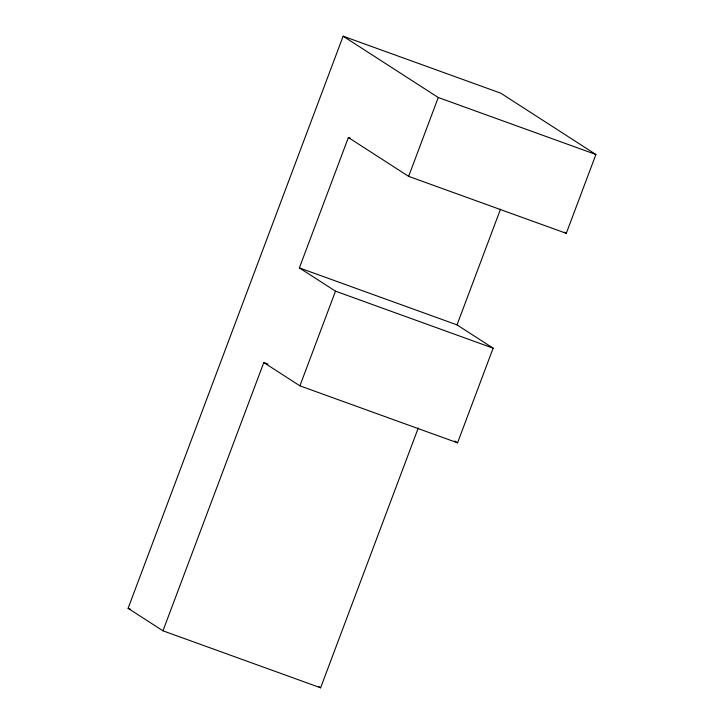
<?xml version="1.0" encoding="UTF-8"?>
<svg xmlns="http://www.w3.org/2000/svg" width="724" height="724" viewBox="0 0 724 724"><rect width="100%" height="100%" fill="white"/><g stroke="black" fill="none" stroke-linecap="round" stroke-linejoin="round"><path stroke-width="1.09" d="M162.963 630.812L128.094 608.332L343.14 36.2L500.791 93.188L595.906 154.502L566.277 233.345L408.626 176.357L348.38 137.524L299.374 267.898L335.493 291.175L493.135 348.163L457.559 442.826L299.917 385.838L263.798 362.552L162.963 630.812L320.614 687.8L418.264 427.993M299.917 385.838L335.493 291.175M408.626 176.357L438.264 97.514L343.14 36.2M493.135 348.163L457.025 324.886L500.492 209.227M438.264 97.514L595.906 154.502M348.38 137.524L350.497 138.284M299.374 267.898L457.025 324.886M263.798 362.552L268.025 364.082M128.094 608.332L130.211 609.101M564.385 232.132L566.277 233.345M454.708 440.988L457.559 442.826M318.723 686.587L320.614 687.8"/></g></svg>
